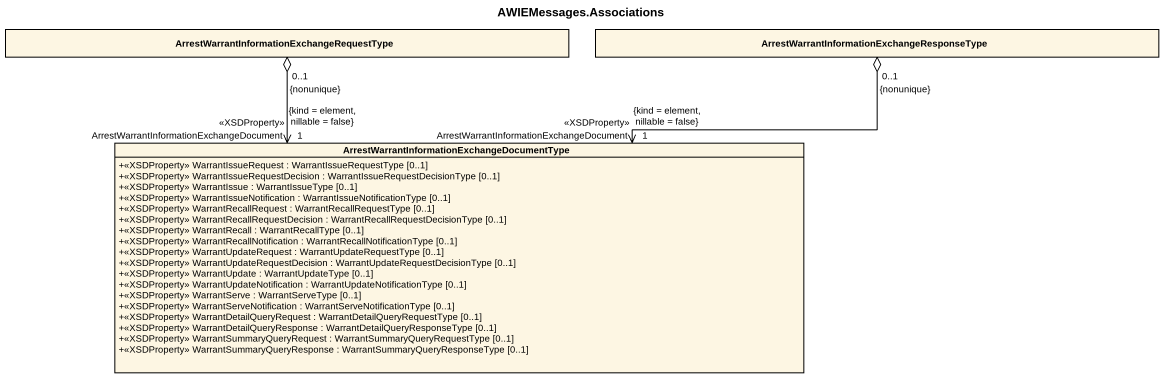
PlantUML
@startuml
title AWIEMessages.Associations
hide circle
hide empty members
skinparam classAttributeIconSize 0
class "ArrestWarrantInformationExchangeRequestType" as ArrestWarrantInformationExch
class "ArrestWarrantInformationExchangeResponseType" as ArrestWarrantInformationExch_2
class "ArrestWarrantInformationExchangeDocumentType" as ArrestWarrantInformationExch_3 {
  +<<XSDProperty>> WarrantIssueRequest : WarrantIssueRequestType [0..1]
  +<<XSDProperty>> WarrantIssueRequestDecision : WarrantIssueRequestDecisionType [0..1]
  +<<XSDProperty>> WarrantIssue : WarrantIssueType [0..1]
  +<<XSDProperty>> WarrantIssueNotification : WarrantIssueNotificationType [0..1]
  +<<XSDProperty>> WarrantRecallRequest : WarrantRecallRequestType [0..1]
  +<<XSDProperty>> WarrantRecallRequestDecision : WarrantRecallRequestDecisionType [0..1]
  +<<XSDProperty>> WarrantRecall : WarrantRecallType [0..1]
  +<<XSDProperty>> WarrantRecallNotification : WarrantRecallNotificationType [0..1]
  +<<XSDProperty>> WarrantUpdateRequest : WarrantUpdateRequestType [0..1]
  +<<XSDProperty>> WarrantUpdateRequestDecision : WarrantUpdateRequestDecisionType [0..1]
  +<<XSDProperty>> WarrantUpdate : WarrantUpdateType [0..1]
  +<<XSDProperty>> WarrantUpdateNotification : WarrantUpdateNotificationType [0..1]
  +<<XSDProperty>> WarrantServe : WarrantServeType [0..1]
  +<<XSDProperty>> WarrantServeNotification : WarrantServeNotificationType [0..1]
  +<<XSDProperty>> WarrantDetailQueryRequest : WarrantDetailQueryRequestType [0..1]
  +<<XSDProperty>> WarrantDetailQueryResponse : WarrantDetailQueryResponseType [0..1]
  +<<XSDProperty>> WarrantSummaryQueryRequest : WarrantSummaryQueryRequestType [0..1]
  +<<XSDProperty>> WarrantSummaryQueryResponse : WarrantSummaryQueryResponseType [0..1]
}
ArrestWarrantInformationExch "0..1\n{nonunique}" o--> "ArrestWarrantInformationExchangeDocument\n<<XSDProperty>>\n1\n{kind = element, nillable = false}" ArrestWarrantInformationExch_3
ArrestWarrantInformationExch_2 "0..1\n{nonunique}" o-left-> "ArrestWarrantInformationExchangeDocument\n<<XSDProperty>>\n1\n{kind = element, nillable = false}" ArrestWarrantInformationExch_3
@enduml
